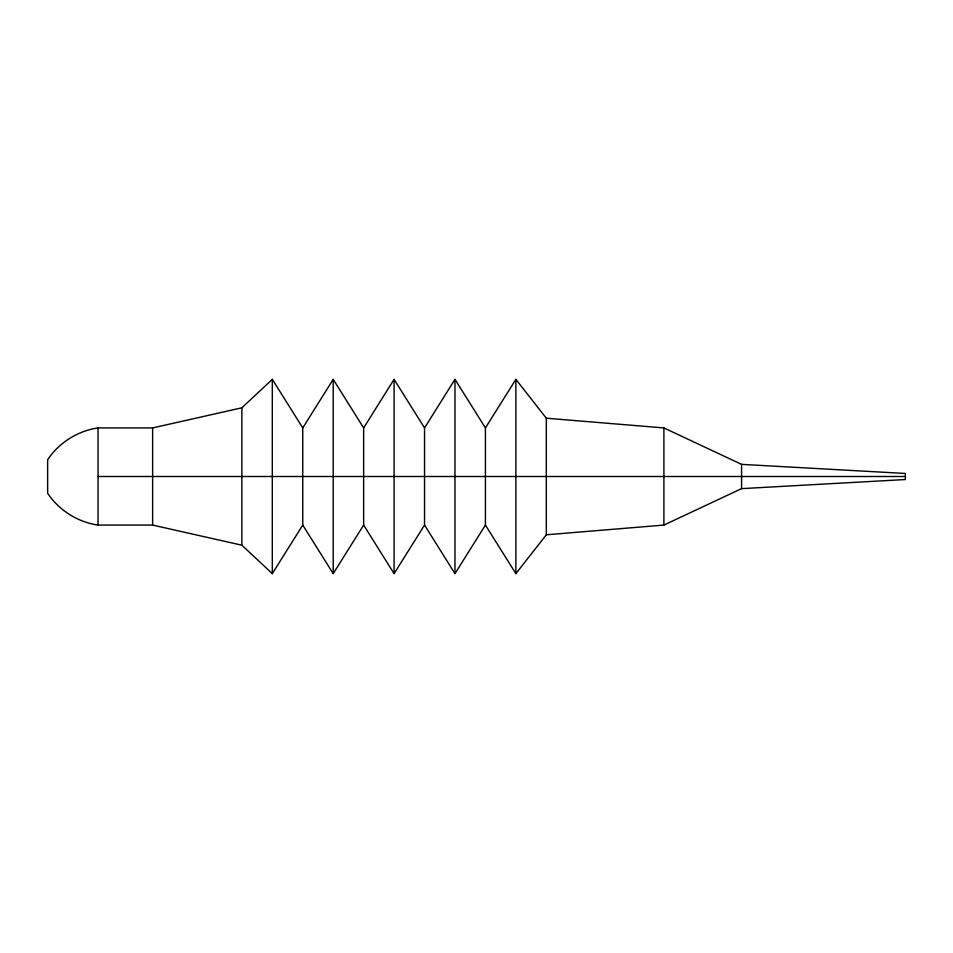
<?xml version="1.0" encoding="UTF-8"?>
<svg xmlns="http://www.w3.org/2000/svg" width="953" height="953" viewBox="0 0 953 953"><rect width="100%" height="100%" fill="white"/><g stroke="black" fill="none" stroke-linecap="round" stroke-linejoin="round"><path stroke-width="1.43" d="M302.756 427.921L333.205 379.354L363.641 427.921L363.641 525.079L333.205 573.646L302.756 525.079L302.756 427.921L272.308 379.354L241.871 407.801L152.635 427.921L98.04 427.921C77.765 430.851 59.026 442.668 47.65 459.703L47.65 493.297C59.026 510.331 77.765 522.149 98.04 525.079L152.635 525.079L241.871 545.199L272.308 573.646L302.756 525.079M363.641 427.921L394.089 379.354L424.538 427.921L424.538 525.079L394.089 573.646L363.641 525.079M424.538 427.921L454.974 379.354L485.422 427.921L485.422 525.079L454.974 573.646L424.538 525.079M485.422 427.921L515.871 379.354L546.307 418.212L546.307 534.788L515.871 573.646L485.422 525.079M546.307 534.788L663.896 525.079L741.577 488.639L905.35 479.538L905.35 473.462L741.577 464.361L663.896 427.921L546.307 418.212M98.04 476.5L905.35 476.5M741.577 464.361L741.577 488.639M663.896 427.921L663.896 525.079M515.871 379.354L515.871 573.646M454.974 379.354L454.974 573.646M394.089 379.354L394.089 573.646M333.205 379.354L333.205 573.646M272.308 379.354L272.308 573.646M241.871 407.801L241.871 545.199M152.635 427.921L152.635 525.079M98.04 427.921L98.04 525.079"/></g></svg>
